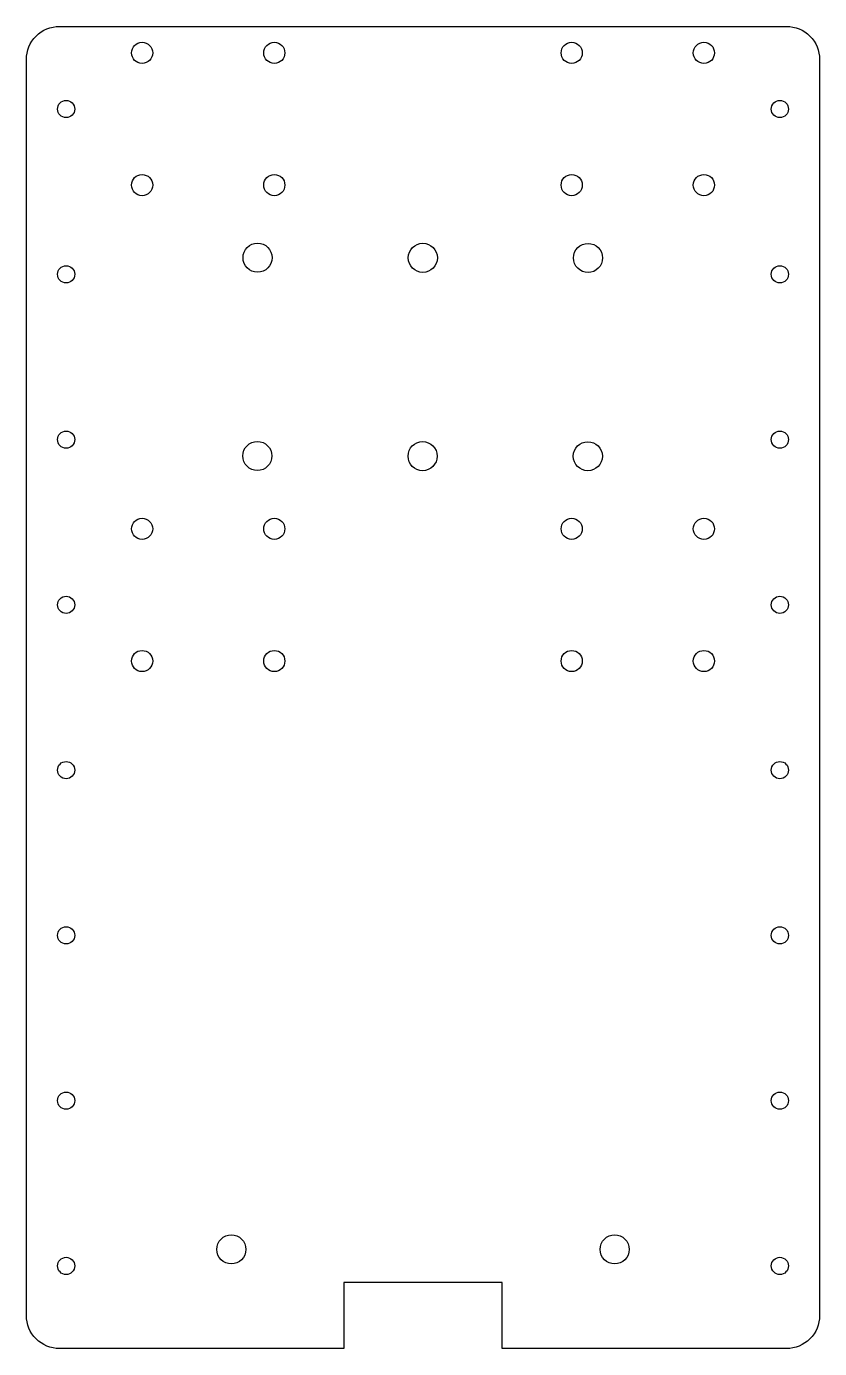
# Model space of a CAD drawing. Header units: millimetres. Extents: x -79 to 41, y -113 to 87.
import ezdxf

# ---------------------------------------------------------------- set-up
doc = ezdxf.new("R2010")
doc.units = ezdxf.units.MM
doc.layers.get('0').update_dxf_attribs({"linetype": 'CONTINUOUS'})

msp = doc.modelspace()

# ---------------------------------------------------------------- linework, layer by layer
msp.add_lwpolyline([(41.18, -107.96, -0.414214), (36.18, -112.96), (-6.82, -112.96), (-6.82, -102.96), (-30.82, -102.96), (-30.82, -112.96), (-73.82, -112.96, -0.414214), (-78.82, -107.96), (-78.82, 82.04, -0.414214), (-73.82, 87.04), (36.18, 87.04, -0.414214), (41.18, 82.04)], format="xyb", close=True)
for centre, radius in [((-61.32, 83.04), 1.6), ((-41.32, 83.04), 1.6), ((3.68, 83.04), 1.6), ((23.68, 83.04), 1.6), ((-72.82, 74.54), 1.3), ((35.18, 74.54), 1.3), ((-61.32, 63.04), 1.6), ((-41.32, 63.04), 1.6), ((3.68, 63.04), 1.6), ((23.68, 63.04), 1.6), ((-43.85, 52.06), 2.2), ((-18.85, 52.04), 2.2), ((6.15, 52.02), 2.2), ((-72.82, 49.54), 1.3), ((35.18, 49.54), 1.3), ((-72.82, 24.54), 1.3), ((-43.88, 22.06), 2.2), ((-18.88, 22.04), 2.2), ((6.12, 22.02), 2.2), ((35.18, 24.54), 1.3), ((-61.32, 11.04), 1.6), ((-41.32, 11.04), 1.6), ((3.68, 11.04), 1.6), ((23.68, 11.04), 1.6), ((-72.82, -0.46), 1.3), ((35.18, -0.46), 1.3), ((-61.32, -8.96), 1.6), ((-41.32, -8.96), 1.6), ((3.68, -8.96), 1.6), ((23.68, -8.96), 1.6), ((-72.82, -25.46), 1.3), ((35.18, -25.46), 1.3), ((-72.82, -50.46), 1.3), ((35.18, -50.46), 1.3), ((-72.82, -75.46), 1.3), ((35.18, -75.46), 1.3), ((-47.82, -97.96), 2.2), ((10.18, -97.96), 2.2), ((-72.82, -100.46), 1.3), ((35.18, -100.46), 1.3)]:
    msp.add_circle(centre, radius)

doc.saveas('drawing.dxf')
